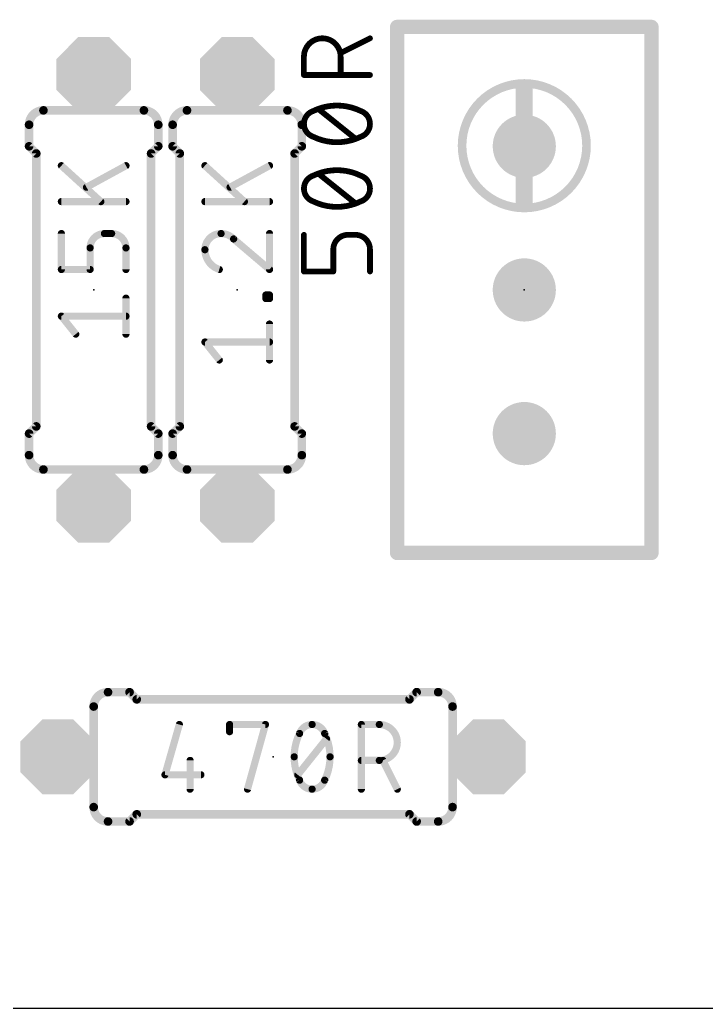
# Model space of a CAD drawing. Extents: x -0.1 to 59.2, y 0 to 90.2.
# Drawn here: x 34.89 to 47.03, y 0 to 17.48 of the extents above; entities that cross this region are included whole.
import ezdxf

# ---------------------------------------------------------------- set-up
doc = ezdxf.new("R2010")
doc.units = 0
for name, color, linetype in [('17', 110, 'CONTINUOUS'), ('20', 31, 'CONTINUOUS'), ('21', 253, 'CONTINUOUS'), ('23', 53, 'CONTINUOUS'), ('27', 253, 'CONTINUOUS'), ('51', 253, 'CONTINUOUS')]:
    doc.layers.add(name, color=color, linetype=linetype)

# ---------------------------------------------------------------- blocks, each defined once
blk = doc.blocks.new('RECT')
blk.add_solid([(-0.5, -0.5), (0.5, -0.5), (-0.5, 0.5), (0.5, 0.5)])
blk = doc.blocks.new('ROUNDP')
at = {"const_width": 0.5}
blk.add_lwpolyline([(0, -0.25, 1), (0, 0.25, 1), (0, -0.25)], format="xyb", dxfattribs=at)
blk = doc.blocks.new('OCTAGONP')
at = {"const_width": 0.5}
blk.add_lwpolyline([(-0.25, -0.1036), (-0.25, 0.1036), (-0.1036, 0.25), (0.1036, 0.25), (0.25, 0.1036), (0.25, -0.1036), (0.1036, -0.25), (-0.1036, -0.25), (-0.25, -0.1036), (-0.25, 0.1036)], dxfattribs=at)

msp = doc.modelspace()

# ---------------------------------------------------------------- linework, layer by layer
at = {"layer": '20'}
msp.add_line((0, 0), (59.055, 0), dxfattribs=at)
at = {"layer": '21'}
for points, const_width in [([(41.6285, 17.35, 1), (41.5015, 17.35)], 0.127), ([(46.1285, 17.35, 1), (46.0015, 17.35)], 0.127), ([(41.565, 17.4135, 1), (41.565, 17.2865)], 0.127), ([(46.065, 17.2865, 1), (46.065, 17.4135)], 0.127), ([(43.815, 14.1489, 1), (43.815, 16.3511, 1), (43.815, 14.1489)], 0.1524), ([(35.306, 15.875, 0.4142), (35.052, 15.621)], 0.1524), ([(35.306, 15.8369, 1), (35.306, 15.9131)], 0.0762), ([(37.338, 15.621, 0.4142), (37.084, 15.875)], 0.1524), ([(37.084, 15.9131, 1), (37.084, 15.8369)], 0.0762), ([(37.846, 15.875, 0.4142), (37.592, 15.621)], 0.1524), ([(37.846, 15.8369, 1), (37.846, 15.9131)], 0.0762), ([(39.878, 15.621, 0.4142), (39.624, 15.875)], 0.1524), ([(39.624, 15.9131, 1), (39.624, 15.8369)], 0.0762), ([(35.0901, 15.621, 1), (35.0139, 15.621)], 0.0762), ([(35.0139, 15.621, 1), (35.0901, 15.621)], 0.0762), ([(37.3761, 15.621, 1), (37.2999, 15.621)], 0.0762), ([(37.2999, 15.621, 1), (37.3761, 15.621)], 0.0762), ([(37.6301, 15.621, 1), (37.5539, 15.621)], 0.0762), ([(37.5539, 15.621, 1), (37.6301, 15.621)], 0.0762), ([(39.9161, 15.621, 1), (39.8399, 15.621)], 0.0762), ([(39.8399, 15.621, 1), (39.9161, 15.621)], 0.0762), ([(35.0139, 15.24, 1), (35.0901, 15.24)], 0.0762), ([(35.0789, 15.2669, 1), (35.0251, 15.2131)], 0.0762), ([(37.2999, 15.24, 1), (37.3761, 15.24)], 0.0762), ([(37.3649, 15.2131, 1), (37.3111, 15.2669)], 0.0762), ([(37.5539, 15.24, 1), (37.6301, 15.24)], 0.0762), ([(37.6189, 15.2669, 1), (37.5651, 15.2131)], 0.0762), ([(39.8399, 15.24, 1), (39.9161, 15.24)], 0.0762), ([(39.9049, 15.2131, 1), (39.8511, 15.2669)], 0.0762), ([(35.2171, 15.113, 1), (35.1409, 15.113)], 0.0762), ([(35.1521, 15.0861, 1), (35.2059, 15.1399)], 0.0762), ([(37.2491, 15.113, 1), (37.1729, 15.113)], 0.0762), ([(37.1841, 15.1399, 1), (37.2379, 15.0861)], 0.0762), ([(37.7571, 15.113, 1), (37.6809, 15.113)], 0.0762), ([(37.6921, 15.0861, 1), (37.7459, 15.1399)], 0.0762), ([(39.7891, 15.113, 1), (39.7129, 15.113)], 0.0762), ([(39.7241, 15.1399, 1), (39.7779, 15.0861)], 0.0762), ([(35.1409, 10.287, 1), (35.2171, 10.287)], 0.0762), ([(35.2059, 10.2601, 1), (35.1521, 10.3139)], 0.0762), ([(37.1729, 10.287, 1), (37.2491, 10.287)], 0.0762), ([(37.2379, 10.3139, 1), (37.1841, 10.2601)], 0.0762), ([(37.6809, 10.287, 1), (37.7571, 10.287)], 0.0762), ([(37.7459, 10.2601, 1), (37.6921, 10.3139)], 0.0762), ([(39.7129, 10.287, 1), (39.7891, 10.287)], 0.0762), ([(39.7779, 10.3139, 1), (39.7241, 10.2601)], 0.0762), ([(35.0901, 10.16, 1), (35.0139, 10.16)], 0.0762), ([(35.0251, 10.1869, 1), (35.0789, 10.1331)], 0.0762), ([(37.3761, 10.16, 1), (37.2999, 10.16)], 0.0762), ([(37.3111, 10.1331, 1), (37.3649, 10.1869)], 0.0762), ([(37.6301, 10.16, 1), (37.5539, 10.16)], 0.0762), ([(37.5651, 10.1869, 1), (37.6189, 10.1331)], 0.0762), ([(39.9161, 10.16, 1), (39.8399, 10.16)], 0.0762), ([(39.8511, 10.1331, 1), (39.9049, 10.1869)], 0.0762), ([(35.052, 9.779, 0.4142), (35.306, 9.525)], 0.1524), ([(35.0901, 9.779, 1), (35.0139, 9.779)], 0.0762), ([(35.0139, 9.779, 1), (35.0901, 9.779)], 0.0762), ([(37.084, 9.525, 0.4142), (37.338, 9.779)], 0.1524), ([(37.3761, 9.779, 1), (37.2999, 9.779)], 0.0762), ([(37.2999, 9.779, 1), (37.3761, 9.779)], 0.0762), ([(37.592, 9.779, 0.4142), (37.846, 9.525)], 0.1524), ([(37.6301, 9.779, 1), (37.5539, 9.779)], 0.0762), ([(37.5539, 9.779, 1), (37.6301, 9.779)], 0.0762), ([(39.624, 9.525, 0.4142), (39.878, 9.779)], 0.1524), ([(39.9161, 9.779, 1), (39.8399, 9.779)], 0.0762), ([(39.8399, 9.779, 1), (39.9161, 9.779)], 0.0762), ([(35.306, 9.4869, 1), (35.306, 9.5631)], 0.0762), ([(37.084, 9.5631, 1), (37.084, 9.4869)], 0.0762), ([(37.846, 9.4869, 1), (37.846, 9.5631)], 0.0762), ([(39.624, 9.5631, 1), (39.624, 9.4869)], 0.0762), ([(41.565, 8.1135, 1), (41.565, 7.9865)], 0.127), ([(41.5015, 8.05, 1), (41.6285, 8.05)], 0.127), ([(46.0015, 8.05, 1), (46.1285, 8.05)], 0.127), ([(46.065, 7.9865, 1), (46.065, 8.1135)], 0.127), ([(36.449, 5.588, 0.4142), (36.195, 5.334)], 0.1524), ([(36.449, 5.6261, 1), (36.449, 5.5499)], 0.0762), ([(36.449, 5.5499, 1), (36.449, 5.6261)], 0.0762), ([(36.8569, 5.6149, 1), (36.8031, 5.5611)], 0.0762), ([(36.83, 5.5499, 1), (36.83, 5.6261)], 0.0762), ([(41.91, 5.6261, 1), (41.91, 5.5499)], 0.0762), ([(41.9369, 5.5611, 1), (41.8831, 5.6149)], 0.0762), ([(42.545, 5.334, 0.4142), (42.291, 5.588)], 0.1524), ([(42.291, 5.6261, 1), (42.291, 5.5499)], 0.0762), ([(42.291, 5.5499, 1), (42.291, 5.6261)], 0.0762), ([(36.957, 5.4991, 1), (36.957, 5.4229)], 0.0762), ([(36.9301, 5.4341, 1), (36.9839, 5.4879)], 0.0762), ([(41.7561, 5.4879, 1), (41.8099, 5.4341)], 0.0762), ([(41.783, 5.4229, 1), (41.783, 5.4991)], 0.0762), ([(36.1569, 5.334, 1), (36.2331, 5.334)], 0.0762), ([(42.5069, 5.334, 1), (42.5831, 5.334)], 0.0762), ([(36.195, 3.556, 0.4142), (36.449, 3.302)], 0.1524), ([(36.2331, 3.556, 1), (36.1569, 3.556)], 0.0762), ([(36.957, 3.4671, 1), (36.957, 3.3909)], 0.0762), ([(36.9839, 3.4021, 1), (36.9301, 3.4559)], 0.0762), ([(41.8099, 3.4559, 1), (41.7561, 3.4021)], 0.0762), ([(41.783, 3.3909, 1), (41.783, 3.4671)], 0.0762), ([(42.291, 3.302, 0.4142), (42.545, 3.556)], 0.1524), ([(42.5831, 3.556, 1), (42.5069, 3.556)], 0.0762), ([(36.449, 3.3401, 1), (36.449, 3.2639)], 0.0762), ([(36.449, 3.2639, 1), (36.449, 3.3401)], 0.0762), ([(36.8031, 3.3289, 1), (36.8569, 3.2751)], 0.0762), ([(36.83, 3.2639, 1), (36.83, 3.3401)], 0.0762), ([(41.91, 3.3401, 1), (41.91, 3.2639)], 0.0762), ([(41.8831, 3.2751, 1), (41.9369, 3.3289)], 0.0762), ([(42.291, 3.3401, 1), (42.291, 3.2639)], 0.0762), ([(42.291, 3.2639, 1), (42.291, 3.3401)], 0.0762)]:
    msp.add_lwpolyline(points, format="xyb", dxfattribs=dict(at, const_width=const_width))
for points, const_width in [([(41.565, 8.05), (41.565, 17.35)], 0.254), ([(41.565, 17.35), (46.065, 17.35)], 0.254), ([(46.065, 17.35), (46.065, 8.05)], 0.254), ([(35.052, 15.621), (35.052, 15.24)], 0.1524), ([(37.338, 15.621), (37.338, 15.24)], 0.1524), ([(37.592, 15.621), (37.592, 15.24)], 0.1524), ([(39.878, 15.621), (39.878, 15.24)], 0.1524), ([(35.179, 15.113), (35.052, 15.24)], 0.1524), ([(37.211, 15.113), (37.338, 15.24)], 0.1524), ([(37.719, 15.113), (37.592, 15.24)], 0.1524), ([(39.751, 15.113), (39.878, 15.24)], 0.1524), ([(35.179, 10.287), (35.179, 15.113)], 0.1524), ([(37.211, 10.287), (37.211, 15.113)], 0.1524), ([(37.719, 10.287), (37.719, 15.113)], 0.1524), ([(39.751, 10.287), (39.751, 15.113)], 0.1524), ([(35.179, 10.287), (35.052, 10.16)], 0.1524), ([(37.211, 10.287), (37.338, 10.16)], 0.1524), ([(37.719, 10.287), (37.592, 10.16)], 0.1524), ([(39.751, 10.287), (39.878, 10.16)], 0.1524), ([(35.052, 9.779), (35.052, 10.16)], 0.1524), ([(37.338, 9.779), (37.338, 10.16)], 0.1524), ([(37.592, 9.779), (37.592, 10.16)], 0.1524), ([(39.878, 9.779), (39.878, 10.16)], 0.1524), ([(46.065, 8.05), (41.565, 8.05)], 0.254), ([(36.449, 5.588), (36.83, 5.588)], 0.1524), ([(36.957, 5.461), (36.83, 5.588)], 0.1524), ([(41.783, 5.461), (41.91, 5.588)], 0.1524), ([(42.291, 5.588), (41.91, 5.588)], 0.1524), ([(36.957, 5.461), (41.783, 5.461)], 0.1524), ([(36.957, 3.429), (36.83, 3.302)], 0.1524), ([(36.957, 3.429), (41.783, 3.429)], 0.1524), ([(41.783, 3.429), (41.91, 3.302)], 0.1524), ([(36.449, 3.302), (36.83, 3.302)], 0.1524), ([(42.291, 3.302), (41.91, 3.302)], 0.1524)]:
    msp.add_lwpolyline(points, dxfattribs=dict(at, const_width=const_width))
at = {"layer": '23'}
for p in [(36.195, 12.7), (38.735, 12.7), (43.815, 12.7), (39.37, 4.445)]:
    msp.add_point(p, dxfattribs=at)
at = {"layer": '27'}
for points, const_width in [([(40.5649, 16.8246, 1), (39.9158, 16.8246)], 0.1016), ([(41.0956, 17.1265, 1), (41.0728, 17.1719)], 0.0508), ([(39.9412, 16.8246, 1), (39.8904, 16.8246)], 0.0508), ([(39.8904, 16.8246, 1), (39.9412, 16.8246)], 0.0508), ([(40.5536, 16.9123, 1), (40.5763, 16.8668)], 0.0508), ([(40.5903, 16.8246, 1), (40.5395, 16.8246)], 0.0508), ([(40.5395, 16.8246, 1), (40.5903, 16.8246)], 0.0508), ([(39.9158, 16.5255, 1), (39.9158, 16.4747)], 0.0508), ([(39.8904, 16.5001, 1), (39.9412, 16.5001)], 0.0508), ([(40.5395, 16.5001, 1), (40.5903, 16.5001)], 0.0508), ([(41.0842, 16.4747, 1), (41.0842, 16.5255)], 0.0508), ([(40.0781, 15.8634, 0.3205), (39.9158, 15.6362)], 0.1016), ([(40.0669, 15.8862, 1), (40.0892, 15.8405)], 0.0508), ([(40.5, 15.9607, 0.1139), (40.0781, 15.8634)], 0.1016), ([(40.0863, 15.8393, 1), (40.0698, 15.8874)], 0.0508), ([(40.1913, 15.9157, 1), (40.1596, 15.876)], 0.0508), ([(40.9219, 15.8634, 0.1139), (40.5, 15.9607)], 0.1016), ([(40.5, 15.9861, 1), (40.5, 15.9353)], 0.0508), ([(40.5, 15.9353, 1), (40.5, 15.9861)], 0.0508), ([(41.0842, 15.6362, 0.3205), (40.9219, 15.8634)], 0.1016), ([(40.9302, 15.8874, 1), (40.9137, 15.8393)], 0.0508), ([(40.9108, 15.8405, 1), (40.9331, 15.8862)], 0.0508), ([(39.9158, 15.6362, 0.3205), (40.0781, 15.409)], 0.1016), ([(39.9412, 15.6362, 1), (39.8904, 15.6362)], 0.0508), ([(39.8904, 15.6362, 1), (39.9412, 15.6362)], 0.0508), ([(40.9219, 15.409, 0.3205), (41.0842, 15.6362)], 0.1016), ([(41.1096, 15.6362, 1), (41.0588, 15.6362)], 0.0508), ([(41.0588, 15.6362, 1), (41.1096, 15.6362)], 0.0508), ([(40.0781, 15.409, 0.1139), (40.5, 15.3116)], 0.1016), ([(40.0892, 15.4318, 1), (40.0669, 15.3862)], 0.0508), ([(40.0698, 15.385, 1), (40.0863, 15.433)], 0.0508), ([(40.5, 15.3116, 0.1139), (40.9219, 15.409)], 0.1016), ([(40.8087, 15.3567, 1), (40.8404, 15.3964)], 0.0508), ([(40.9137, 15.433, 1), (40.9302, 15.385)], 0.0508), ([(40.9331, 15.3862, 1), (40.9108, 15.4318)], 0.0508), ([(40.5, 15.337, 1), (40.5, 15.2862)], 0.0508), ([(40.5, 15.2862, 1), (40.5, 15.337)], 0.0508), ([(35.6449, 14.9206, 1), (35.6021, 14.8736)], 0.0635), ([(36.7817, 14.8692, 1), (36.7513, 14.925)], 0.0635), ([(38.1849, 14.9206, 1), (38.1421, 14.8736)], 0.0635), ([(39.3217, 14.8692, 1), (39.2913, 14.925)], 0.0635), ([(40.5, 14.8177, 0.1139), (40.0781, 14.7204)], 0.1016), ([(40.9219, 14.7204, 0.1139), (40.5, 14.8177)], 0.1016), ([(40.5, 14.8431, 1), (40.5, 14.7923)], 0.0508), ([(40.5, 14.7923, 1), (40.5, 14.8431)], 0.0508), ([(40.0781, 14.7204, 0.3205), (39.9158, 14.4932)], 0.1016), ([(40.0669, 14.7432, 1), (40.0892, 14.6975)], 0.0508), ([(40.0863, 14.6963, 1), (40.0698, 14.7444)], 0.0508), ([(40.1913, 14.7727, 1), (40.1596, 14.733)], 0.0508), ([(41.0842, 14.4932, 0.3205), (40.9219, 14.7204)], 0.1016), ([(40.9302, 14.7444, 1), (40.9137, 14.6963)], 0.0508), ([(40.9108, 14.6975, 1), (40.9331, 14.7432)], 0.0508), ([(36.0528, 14.544, 1), (36.0832, 14.4882)], 0.0635), ([(38.5928, 14.544, 1), (38.6232, 14.4882)], 0.0635), ([(39.9158, 14.4932, 0.3205), (40.0781, 14.266)], 0.1016), ([(39.9412, 14.4932, 1), (39.8904, 14.4932)], 0.0508), ([(39.8904, 14.4932, 1), (39.9412, 14.4932)], 0.0508), ([(40.9219, 14.266, 0.3205), (41.0842, 14.4932)], 0.1016), ([(41.1096, 14.4932, 1), (41.0588, 14.4932)], 0.0508), ([(41.0588, 14.4932, 1), (41.1096, 14.4932)], 0.0508), ([(35.6235, 14.2939, 1), (35.6235, 14.2303)], 0.0635), ([(36.3006, 14.2386, 1), (36.3434, 14.2856)], 0.0635), ([(36.7665, 14.2303, 1), (36.7665, 14.2939)], 0.0635), ([(38.1635, 14.2939, 1), (38.1635, 14.2303)], 0.0635), ([(38.8406, 14.2386, 1), (38.8834, 14.2856)], 0.0635), ([(39.3065, 14.2303, 1), (39.3065, 14.2939)], 0.0635), ([(40.0781, 14.266, 0.1139), (40.5, 14.1686)], 0.1016), ([(40.0892, 14.2888, 1), (40.0669, 14.2432)], 0.0508), ([(40.0698, 14.242, 1), (40.0863, 14.29)], 0.0508), ([(40.5, 14.1686, 0.1139), (40.9219, 14.266)], 0.1016), ([(40.5, 14.194, 1), (40.5, 14.1432)], 0.0508), ([(40.5, 14.1432, 1), (40.5, 14.194)], 0.0508), ([(40.8087, 14.2137, 1), (40.8404, 14.2534)], 0.0508), ([(40.9137, 14.29, 1), (40.9302, 14.242)], 0.0508), ([(40.9331, 14.2432, 1), (40.9108, 14.2888)], 0.0508), ([(35.6553, 13.697, 1), (35.5917, 13.697)], 0.0635), ([(36.3855, 13.697, 0.4142), (36.1315, 13.443)], 0.127), ([(36.3855, 13.7287, 1), (36.3855, 13.6652)], 0.0635), ([(36.3855, 13.6652, 1), (36.3855, 13.7287)], 0.0635), ([(36.7665, 13.443, 0.4142), (36.5125, 13.697)], 0.127), ([(36.5125, 13.7287, 1), (36.5125, 13.6652)], 0.0635), ([(36.5125, 13.6652, 1), (36.5125, 13.7287)], 0.0635), ([(38.4492, 13.697, 0.4142), (38.1635, 13.4112)], 0.127), ([(38.6715, 13.6017, 0.2053), (38.4492, 13.697)], 0.127), ([(38.4492, 13.7287, 1), (38.4493, 13.6652)], 0.0635), ([(38.4492, 13.6652, 1), (38.4492, 13.7287)], 0.0635), ([(38.6921, 13.6259, 1), (38.6509, 13.5775)], 0.0635), ([(38.6485, 13.5798, 1), (38.6945, 13.6236)], 0.0635), ([(39.3383, 13.697, 1), (39.2747, 13.697)], 0.0635), ([(39.9412, 13.6747, 1), (39.8904, 13.6747)], 0.0508), ([(40.6947, 13.6747, 0.4142), (40.4351, 13.4151)], 0.1016), ([(40.6947, 13.7001, 1), (40.6947, 13.6493)], 0.0508), ([(40.6947, 13.6493, 1), (40.6947, 13.7001)], 0.0508), ([(41.0842, 13.4151, 0.4142), (40.8246, 13.6747)], 0.1016), ([(40.8246, 13.7001, 1), (40.8246, 13.6493)], 0.0508), ([(40.8246, 13.6493, 1), (40.8246, 13.7001)], 0.0508), ([(36.1633, 13.443, 1), (36.0998, 13.443)], 0.0635), ([(36.0998, 13.443, 1), (36.1633, 13.443)], 0.0635), ([(36.7983, 13.443, 1), (36.7347, 13.443)], 0.0635), ([(36.7347, 13.443, 1), (36.7983, 13.443)], 0.0635), ([(38.1953, 13.4112, 1), (38.1317, 13.4112)], 0.0635), ([(38.1635, 13.4112, 0.3252), (38.4175, 13.062)], 0.127), ([(40.4605, 13.4151, 1), (40.4097, 13.4151)], 0.0508), ([(41.1096, 13.4151, 1), (41.0588, 13.4151)], 0.0508), ([(38.1317, 13.4112, 1), (38.1953, 13.4112)], 0.0635), ([(40.4097, 13.4151, 1), (40.4605, 13.4151)], 0.0508), ([(41.0588, 13.4151, 1), (41.1096, 13.4151)], 0.0508), ([(35.6235, 13.0937, 1), (35.6235, 13.0302)], 0.0635), ([(36.1315, 13.0302, 1), (36.1315, 13.0937)], 0.0635), ([(38.4077, 13.0317, 1), (38.4273, 13.0922)], 0.0635), ([(39.2859, 13.0378, 1), (39.3271, 13.0861)], 0.0635), ([(35.5917, 13.062, 1), (35.6553, 13.062)], 0.0635), ([(36.0998, 13.062, 1), (36.1633, 13.062)], 0.0635), ([(36.7347, 13.062, 1), (36.7983, 13.062)], 0.0635), ([(39.2747, 13.062, 1), (39.3383, 13.062)], 0.0635), ([(39.9158, 13.051, 1), (39.9158, 13.0002)], 0.0508), ([(39.8904, 13.0256, 1), (39.9412, 13.0256)], 0.0508), ([(40.4097, 13.0256, 1), (40.4605, 13.0256)], 0.0508), ([(40.4351, 13.0002, 1), (40.4351, 13.051)], 0.0508), ([(41.0588, 13.0256, 1), (41.1096, 13.0256)], 0.0508), ([(36.7983, 12.554, 1), (36.7347, 12.554)], 0.0635), ([(39.2748, 12.6111, 1), (39.2112, 12.6111)], 0.0635), ([(39.243, 12.6429, 1), (39.243, 12.5793)], 0.0635), ([(39.243, 12.5794, 1), (39.243, 12.5159)], 0.0635), ([(39.3383, 12.6111, 1), (39.2747, 12.6111)], 0.0635), ([(39.3065, 12.5793, 1), (39.3065, 12.6429)], 0.0635), ([(39.3065, 12.5159, 1), (39.3065, 12.5794)], 0.0635), ([(39.2112, 12.5476, 1), (39.2748, 12.5476)], 0.0635), ([(39.2747, 12.5476, 1), (39.3383, 12.5476)], 0.0635), ([(35.6483, 12.2563, 1), (35.5987, 12.2166)], 0.0635), ([(35.6235, 12.2682, 1), (35.6235, 12.2047)], 0.0635), ([(36.7665, 12.2047, 1), (36.7665, 12.2682)], 0.0635), ([(39.3383, 12.0968, 1), (39.2747, 12.0968)], 0.0635), ([(35.8527, 11.8991, 1), (35.9023, 11.9388)], 0.0635), ([(36.7347, 11.919, 1), (36.7983, 11.919)], 0.0635), ([(38.1883, 11.7991, 1), (38.1387, 11.7594)], 0.0635), ([(38.1635, 11.811, 1), (38.1635, 11.7475)], 0.0635), ([(39.3065, 11.7475, 1), (39.3065, 11.811)], 0.0635), ([(38.3927, 11.4419, 1), (38.4423, 11.4816)], 0.0635), ([(39.2747, 11.4618, 1), (39.3383, 11.4618)], 0.0635), ([(37.7412, 5.0078, 1), (37.6802, 5.0252)], 0.0635), ([(38.5997, 5.0483, 1), (38.5997, 4.9848)], 0.0635), ([(38.6315, 5.0165, 1), (38.568, 5.0165)], 0.0635), ([(39.2653, 5.008, 1), (39.2041, 5.025)], 0.0635), ([(39.2347, 4.9848, 1), (39.2347, 5.0483)], 0.0635), ([(40.0602, 5.0165, 0.3205), (39.838, 4.8578)], 0.127), ([(40.0602, 5.0483, 1), (40.0602, 4.9848)], 0.0635), ([(40.2825, 4.8578, 0.3205), (40.0602, 5.0165)], 0.127), ([(40.0602, 4.9848, 1), (40.0602, 5.0483)], 0.0635), ([(40.9321, 5.0483, 1), (40.9321, 4.9848)], 0.0635), ([(40.9639, 5.0165, 1), (40.9004, 5.0165)], 0.0635), ([(41.2496, 5.0483, 1), (41.2496, 4.9848)], 0.0635), ([(41.2496, 4.3815, 1), (41.2496, 5.0165)], 0.127), ([(41.2496, 4.9848, 1), (41.2496, 5.0483)], 0.0635), ([(38.568, 4.8895, 1), (38.6315, 4.8895)], 0.0635), ([(39.838, 4.8578, 0.1139), (39.7427, 4.445)], 0.127), ([(39.8079, 4.868, 1), (39.868, 4.8475)], 0.0635), ([(39.8665, 4.8438, 1), (39.8094, 4.8717)], 0.0635), ([(40.311, 4.8717, 1), (40.2539, 4.8438)], 0.0635), ([(40.3777, 4.445, 0.1139), (40.2825, 4.8578)], 0.127), ([(40.2524, 4.8475, 1), (40.3125, 4.868)], 0.0635), ([(40.339, 4.7427, 1), (40.2894, 4.7823)], 0.0635), ([(37.933, 4.3815, 1), (37.8695, 4.3815)], 0.0635), ([(39.7427, 4.445, 0.1139), (39.838, 4.0323)], 0.127), ([(39.7745, 4.445, 1), (39.711, 4.445)], 0.0635), ([(39.711, 4.445, 1), (39.7745, 4.445)], 0.0635), ([(40.2825, 4.0323, 0.1139), (40.3777, 4.445)], 0.127), ([(40.4095, 4.445, 1), (40.346, 4.445)], 0.0635), ([(40.346, 4.445, 1), (40.4095, 4.445)], 0.0635), ([(40.9321, 4.4132, 1), (40.9321, 4.3498)], 0.0635), ([(41.2496, 4.4132, 1), (41.2496, 4.3498)], 0.0635), ([(41.2496, 4.3498, 1), (41.2496, 4.4132)], 0.0635), ([(41.3415, 4.3957, 1), (41.2847, 4.3673)], 0.0635), ([(37.4567, 4.1593, 1), (37.4567, 4.0958)], 0.0635), ([(37.4262, 4.1362, 1), (37.4872, 4.1188)], 0.0635), ([(38.0917, 4.0958, 1), (38.0917, 4.1593)], 0.0635), ([(39.7814, 4.1473, 1), (39.831, 4.1077)], 0.0635), ([(39.868, 4.0425, 1), (39.8079, 4.022)], 0.0635), ([(39.838, 4.0323, 0.3205), (40.0602, 3.8735)], 0.127), ([(39.8094, 4.0183, 1), (39.8665, 4.0462)], 0.0635), ([(40.0602, 3.8735, 0.3205), (40.2825, 4.0323)], 0.127), ([(40.2539, 4.0462, 1), (40.311, 4.0183)], 0.0635), ([(40.3125, 4.022, 1), (40.2524, 4.0425)], 0.0635), ([(37.8695, 3.8735, 1), (37.933, 3.8735)], 0.0635), ([(38.8866, 3.882, 1), (38.9478, 3.865)], 0.0635), ([(40.0602, 3.9053, 1), (40.0602, 3.8418)], 0.0635), ([(40.0602, 3.8418, 1), (40.0602, 3.9053)], 0.0635), ([(40.9004, 3.8735, 1), (40.9639, 3.8735)], 0.0635), ([(41.5387, 3.8593, 1), (41.5955, 3.8877)], 0.0635)]:
    msp.add_lwpolyline(points, format="xyb", dxfattribs=dict(at, const_width=const_width))
for points, const_width in [([(41.0842, 17.1492), (40.5649, 16.8896)], 0.1016), ([(39.9158, 16.5001), (39.9158, 16.8246)], 0.1016), ([(40.5649, 16.8246), (40.5649, 16.5001)], 0.1016), ([(41.0842, 16.5001), (39.9158, 16.5001)], 0.1016), ([(40.8246, 15.3765), (40.1754, 15.8958)], 0.1016), ([(35.6235, 14.8971), (36.322, 14.2621)], 0.127), ([(36.7665, 14.8971), (36.068, 14.5161)], 0.127), ([(38.1635, 14.8971), (38.862, 14.2621)], 0.127), ([(39.3065, 14.8971), (38.608, 14.5161)], 0.127), ([(40.8246, 14.2335), (40.1754, 14.7528)], 0.1016), ([(36.7665, 14.2621), (35.6235, 14.2621)], 0.127), ([(39.3065, 14.2621), (38.1635, 14.2621)], 0.127), ([(35.6235, 13.062), (35.6235, 13.697)], 0.127), ([(36.5125, 13.697), (36.3855, 13.697)], 0.127), ([(38.6715, 13.6017), (39.3065, 13.062)], 0.127), ([(39.3065, 13.062), (39.3065, 13.697)], 0.127), ([(39.9158, 13.0256), (39.9158, 13.6747)], 0.1016), ([(40.8246, 13.6747), (40.6947, 13.6747)], 0.1016), ([(36.1315, 13.443), (36.1315, 13.062)], 0.127), ([(36.7665, 13.062), (36.7665, 13.443)], 0.127), ([(40.4351, 13.4151), (40.4351, 13.0256)], 0.1016), ([(41.0842, 13.0256), (41.0842, 13.4151)], 0.1016), ([(36.1315, 13.062), (35.6235, 13.062)], 0.127), ([(40.4351, 13.0256), (39.9158, 13.0256)], 0.1016), ([(36.7665, 11.919), (36.7665, 12.554)], 0.127), ([(39.243, 12.5476), (39.243, 12.6111)], 0.127), ([(39.243, 12.6111), (39.3065, 12.6111)], 0.127), ([(39.3065, 12.5476), (39.243, 12.5476)], 0.127), ([(39.3065, 12.6111), (39.3065, 12.5476)], 0.127), ([(35.8775, 11.919), (35.6235, 12.2365)], 0.127), ([(35.6235, 12.2365), (36.7665, 12.2365)], 0.127), ([(39.3065, 11.4618), (39.3065, 12.0968)], 0.127), ([(38.4175, 11.4618), (38.1635, 11.7793)], 0.127), ([(38.1635, 11.7793), (39.3065, 11.7793)], 0.127), ([(37.7107, 5.0165), (37.4567, 4.1275)], 0.127), ([(38.5997, 4.8895), (38.5997, 5.0165)], 0.127), ([(38.5997, 5.0165), (39.2347, 5.0165)], 0.127), ([(39.2347, 5.0165), (38.9172, 3.8735)], 0.127), ([(40.9321, 3.8735), (40.9321, 5.0165)], 0.127), ([(40.9321, 5.0165), (41.2496, 5.0165)], 0.127), ([(39.8062, 4.1275), (40.3142, 4.7625)], 0.127), ([(37.9012, 4.3815), (37.9012, 3.8735)], 0.127), ([(41.2496, 4.3815), (40.9321, 4.3815)], 0.127), ([(41.5671, 3.8735), (41.3131, 4.3815)], 0.127), ([(37.4567, 4.1275), (38.0917, 4.1275)], 0.127)]:
    msp.add_lwpolyline(points, dxfattribs=dict(at, const_width=const_width))
at = {"layer": '51'}
for points, const_width in [([(36.195, 16.51), (36.195, 16.129)], 0.6096), ([(38.735, 16.51), (38.735, 16.129)], 0.6096), ([(35.306, 15.875), (37.084, 15.875)], 0.1524), ([(37.846, 15.875), (39.624, 15.875)], 0.1524), ([(35.306, 9.525), (37.084, 9.525)], 0.1524), ([(36.195, 9.271), (36.195, 8.89)], 0.6096), ([(37.846, 9.525), (39.624, 9.525)], 0.1524), ([(38.735, 9.271), (38.735, 8.89)], 0.6096), ([(36.195, 5.334), (36.195, 3.556)], 0.1524), ([(42.545, 5.334), (42.545, 3.556)], 0.1524), ([(35.941, 4.445), (35.56, 4.445)], 0.6096), ([(43.18, 4.445), (42.799, 4.445)], 0.6096)]:
    msp.add_lwpolyline(points, dxfattribs=dict(at, const_width=const_width))
for points, const_width in [([(36.3474, 16.51, 1), (36.0426, 16.51)], 0.3048), ([(38.8874, 16.51, 1), (38.5826, 16.51)], 0.3048), ([(36.0426, 16.129, 1), (36.3474, 16.129)], 0.3048), ([(38.5826, 16.129, 1), (38.8874, 16.129)], 0.3048), ([(35.306, 15.9131, 1), (35.306, 15.8369)], 0.0762), ([(37.084, 15.8369, 1), (37.084, 15.9131)], 0.0762), ([(37.846, 15.9131, 1), (37.846, 15.8369)], 0.0762), ([(39.624, 15.8369, 1), (39.624, 15.9131)], 0.0762), ([(35.306, 9.5631, 1), (35.306, 9.4869)], 0.0762), ([(36.3474, 9.271, 1), (36.0426, 9.271)], 0.3048), ([(37.084, 9.4869, 1), (37.084, 9.5631)], 0.0762), ([(37.846, 9.5631, 1), (37.846, 9.4869)], 0.0762), ([(38.8874, 9.271, 1), (38.5826, 9.271)], 0.3048), ([(39.624, 9.4869, 1), (39.624, 9.5631)], 0.0762), ([(36.0426, 8.89, 1), (36.3474, 8.89)], 0.3048), ([(38.5826, 8.89, 1), (38.8874, 8.89)], 0.3048), ([(36.2331, 5.334, 1), (36.1569, 5.334)], 0.0762), ([(42.5831, 5.334, 1), (42.5069, 5.334)], 0.0762), ([(35.56, 4.5974, 1), (35.56, 4.2926)], 0.3048), ([(35.941, 4.2926, 1), (35.941, 4.5974)], 0.3048), ([(42.799, 4.5974, 1), (42.799, 4.2926)], 0.3048), ([(43.18, 4.2926, 1), (43.18, 4.5974)], 0.3048), ([(36.1569, 3.556, 1), (36.2331, 3.556)], 0.0762), ([(42.5069, 3.556, 1), (42.5831, 3.556)], 0.0762)]:
    msp.add_lwpolyline(points, format="xyb", dxfattribs=dict(at, const_width=const_width))

# ---------------------------------------------------------------- block references
at = {"layer": '17'}
for name, p, xscale, yscale, rotation in [('OCTAGONP', (36.195, 16.51), 1.3208, 1.3208, 270), ('OCTAGONP', (36.195, 16.51), 1.3208, 1.3208, 270), ('OCTAGONP', (38.735, 16.51), 1.3208, 1.3208, 270), ('OCTAGONP', (38.735, 16.51), 1.3208, 1.3208, 270), ('ROUNDP', (43.815, 15.24), 1.1176, 1.1176, 180), ('ROUNDP', (43.815, 15.24), 1.1176, 1.1176, 180), ('ROUNDP', (43.815, 12.7), 1.1176, 1.1176, 180), ('ROUNDP', (43.815, 12.7), 1.1176, 1.1176, 180), ('ROUNDP', (43.815, 10.16), 1.1176, 1.1176, 180), ('ROUNDP', (43.815, 10.16), 1.1176, 1.1176, 180), ('OCTAGONP', (36.195, 8.89), 1.3208, 1.3208, 270), ('OCTAGONP', (36.195, 8.89), 1.3208, 1.3208, 270), ('OCTAGONP', (38.735, 8.89), 1.3208, 1.3208, 270), ('OCTAGONP', (38.735, 8.89), 1.3208, 1.3208, 270), ('OCTAGONP', (35.56, 4.445), 1.3208, 1.3208, 180), ('OCTAGONP', (35.56, 4.445), 1.3208, 1.3208, 180), ('OCTAGONP', (43.18, 4.445), 1.3208, 1.3208, 180), ('OCTAGONP', (43.18, 4.445), 1.3208, 1.3208, 180)]:
    msp.add_blockref(name, p, dxfattribs=dict(at, xscale=xscale, yscale=yscale, rotation=rotation))
at = {"layer": '51'}
for p, xscale, yscale, rotation in [((43.815, 15.25), 0.3, 2.1, 180), ((36.195, 16.002), 0.254, 0.6096, 270), ((38.735, 16.002), 0.254, 0.6096, 270), ((36.195, 9.398), 0.254, 0.6096, 270), ((38.735, 9.398), 0.254, 0.6096, 270), ((36.068, 4.445), 0.254, 0.6096, 180), ((42.672, 4.445), 0.254, 0.6096, 180)]:
    msp.add_blockref('RECT', p, dxfattribs=dict(at, xscale=xscale, yscale=yscale, rotation=rotation))

doc.saveas('drawing.dxf')
